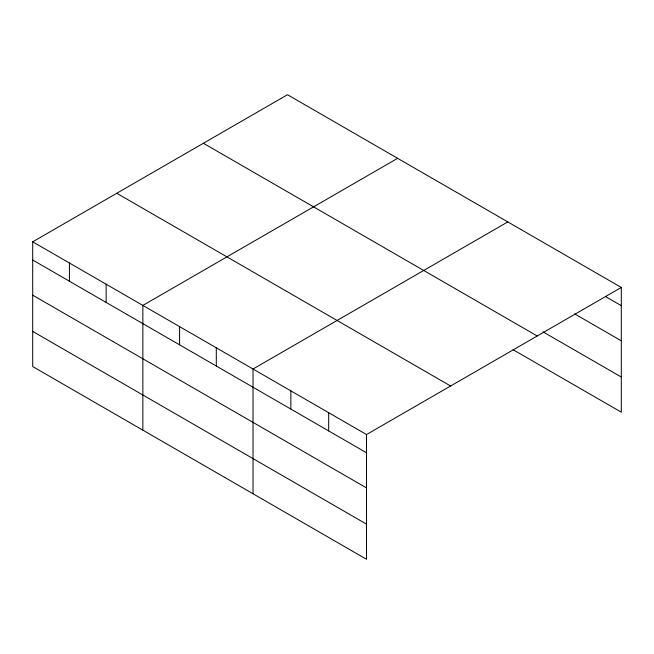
<?xml version="1.0" encoding="UTF-8"?>
<svg xmlns="http://www.w3.org/2000/svg" width="654" height="654" viewBox="0 0 654 654"><rect width="100%" height="100%" fill="white"/><g stroke="black" fill="none" stroke-linecap="round" stroke-linejoin="round"><path stroke-width="0.98" d="M366.518 487.917L366.518 434.542L32.7 241.817L32.7 366.551L366.518 559.284L366.518 487.917L32.7 295.183M513.079 349.71L621.3 412.183L621.3 287.449L287.482 94.716L32.7 241.817M397.64 158.317L142.858 305.41L142.858 430.152M507.798 221.919L253.024 369.011L253.024 493.754M366.518 434.542L621.3 287.449M605.465 296.524L621.3 305.663M574.67 313.895L621.3 340.816M542.992 331.823L621.3 377.031M203.402 143.259L537.22 335.993M116.78 193.273L450.598 385.999M32.7 260.03L366.518 452.764M32.7 331.398L366.518 524.132M328.684 412.699L328.684 430.921M290.858 390.855L290.858 409.077M216.302 347.814L216.302 366.036M179.58 326.616L179.58 344.83M106.144 284.212L106.144 302.434M69.422 263.014L69.422 281.228"/></g></svg>
